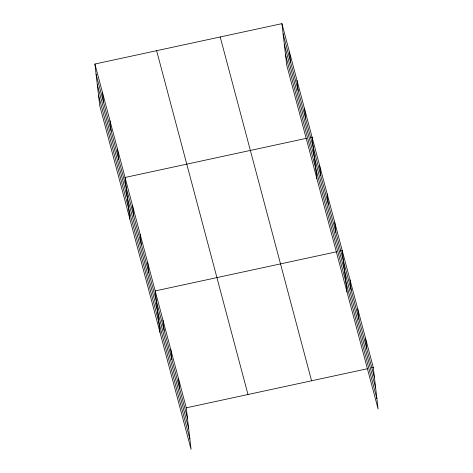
<?xml version="1.0" encoding="UTF-8"?>
<svg xmlns="http://www.w3.org/2000/svg" width="473" height="473" viewBox="0 0 473 473"><rect width="100%" height="100%" fill="white"/><g stroke="black" fill="none" stroke-linecap="round" stroke-linejoin="round"><path stroke-width="0.71" d="M94.902 64.015L186.267 407.827L191.074 449.35L99.708 105.538L94.902 64.015L281.926 23.65L373.292 367.462L378.098 408.985L286.733 65.173L281.926 23.65M306.338 138.347L125.055 177.47L129.856 218.993M310.643 137.418L312.079 137.111L316.88 178.634M336.486 251.807L155.203 290.93L160.01 332.454M340.075 251.033L342.227 250.566L347.034 292.089M186.267 407.827L367.551 368.704M371.861 367.769L373.292 367.462M283.114 33.92L374.48 377.732M284.308 44.231L375.674 388.043M285.538 54.862L376.904 398.674M220.205 36.971L311.577 380.783M156.622 50.694L247.988 394.506M96.09 74.279L187.456 418.091M97.284 84.596L188.65 428.408M98.514 95.221L189.88 439.033M365.528 338.236L366.717 348.506M357.759 309.017L358.948 319.281M349.996 279.791L351.185 290.055M334.689 222.204L335.877 232.468M327.15 193.835L328.339 204.105M319.612 165.473L320.8 175.737M304.541 108.743L305.729 119.013M297.003 80.38L298.191 90.645M289.464 52.012L290.653 62.282M178.504 378.601L179.693 388.871M170.735 349.376L171.924 359.646M162.972 320.156L164.161 330.42M147.665 262.562L148.853 272.832M140.126 234.2L141.315 244.47M132.594 205.838L133.782 216.102M117.517 149.107L118.705 159.371M109.978 120.745L111.167 131.009M102.44 92.377L103.628 102.647"/></g></svg>
